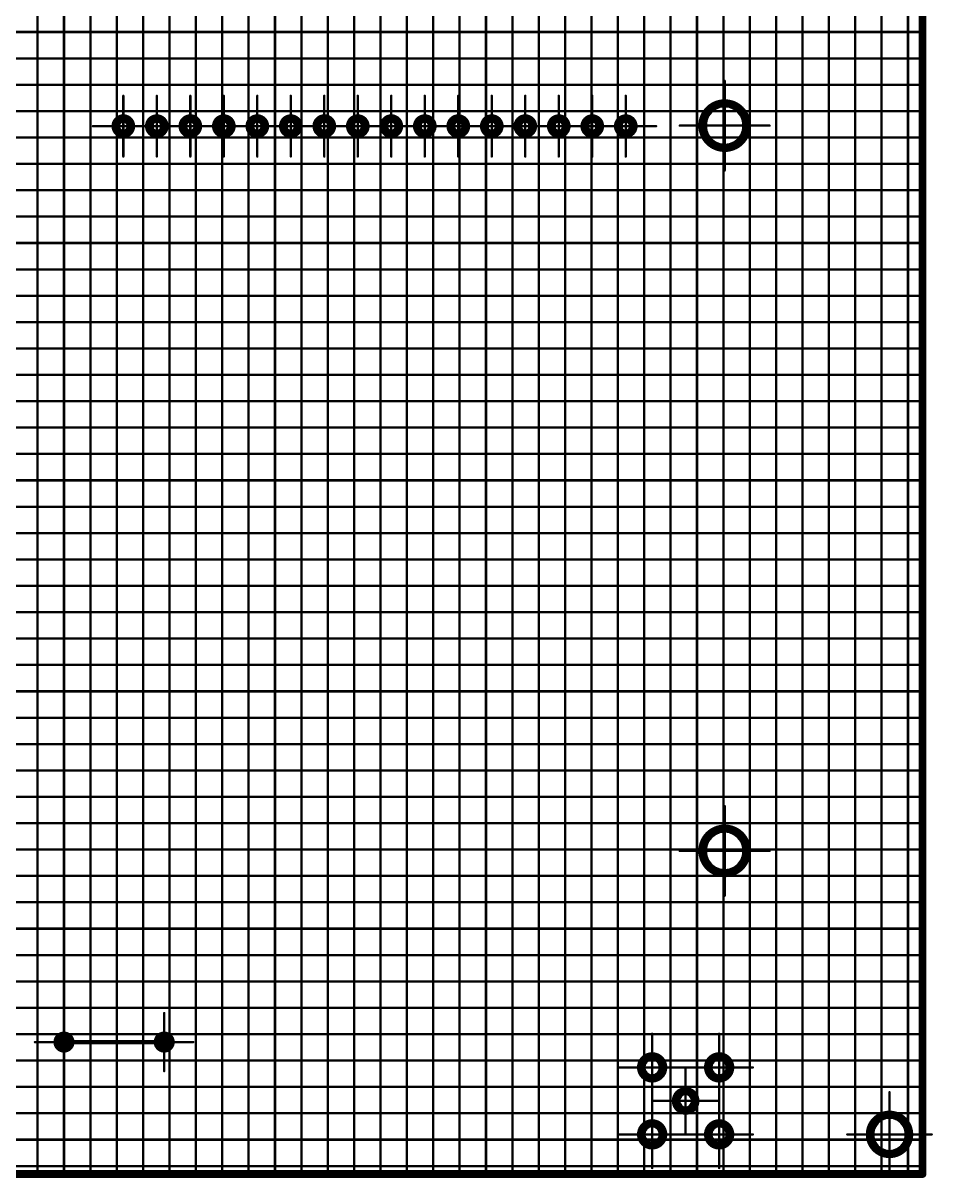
# Model space of a CAD drawing. Header units: millimetres. Extents: x 57 to 898, y 51 to 645.
# Drawn here: x 672 to 741, y 336.5 to 424.1 of the extents above; entities that cross this region are included whole.
import ezdxf

# ---------------------------------------------------------------- set-up
doc = ezdxf.new("R2010")
doc.units = ezdxf.units.MM
for name, color, linetype in [('Mechanical11', 56, 'Continuous'), ('Mechanical12', 56, 'Continuous'), ('Mechanical7', 56, 'Continuous'), ('Mechanical9', 56, 'Continuous')]:
    doc.layers.add(name, color=color, linetype=linetype)

msp = doc.modelspace()

# ---------------------------------------------------------------- linework, layer by layer
at = {"layer": 'Mechanical11', "color": 7}
for p, q in [((679.682, 416.566), (679.565, 416.589)), ((679.565, 416.589), (679.565, 416.283)), ((679.565, 416.283), (679.871, 416.283)), ((679.781, 416.5), (679.682, 416.566)), ((679.847, 416.4), (679.781, 416.5)), ((679.871, 416.283), (679.847, 416.4)), ((682.222, 416.566), (682.105, 416.589)), ((682.105, 416.589), (682.105, 416.283)), ((682.105, 416.283), (682.411, 416.283)), ((682.321, 416.5), (682.222, 416.566)), ((682.387, 416.4), (682.321, 416.5)), ((682.411, 416.283), (682.387, 416.4)), ((684.762, 416.566), (684.645, 416.589)), ((684.645, 416.589), (684.645, 416.283)), ((684.645, 416.283), (684.951, 416.283)), ((684.861, 416.5), (684.762, 416.566)), ((684.927, 416.4), (684.861, 416.5)), ((684.951, 416.283), (684.927, 416.4)), ((687.302, 416.566), (687.185, 416.589)), ((687.185, 416.589), (687.185, 416.283)), ((687.185, 416.283), (687.491, 416.283)), ((687.401, 416.5), (687.302, 416.566)), ((687.467, 416.4), (687.401, 416.5)), ((687.491, 416.283), (687.467, 416.4)), ((689.842, 416.566), (689.725, 416.589)), ((689.725, 416.589), (689.725, 416.283)), ((689.725, 416.283), (690.031, 416.283)), ((689.941, 416.5), (689.842, 416.566)), ((690.007, 416.4), (689.941, 416.5)), ((690.031, 416.283), (690.007, 416.4)), ((692.382, 416.566), (692.265, 416.589)), ((692.265, 416.589), (692.265, 416.283)), ((692.265, 416.283), (692.571, 416.283)), ((692.481, 416.5), (692.382, 416.566)), ((692.547, 416.4), (692.481, 416.5)), ((692.571, 416.283), (692.547, 416.4)), ((694.922, 416.566), (694.805, 416.589)), ((694.805, 416.589), (694.805, 416.283)), ((694.805, 416.283), (695.111, 416.283)), ((695.021, 416.5), (694.922, 416.566)), ((695.087, 416.4), (695.021, 416.5)), ((695.111, 416.283), (695.087, 416.4)), ((697.462, 416.566), (697.345, 416.589)), ((697.345, 416.589), (697.345, 416.283)), ((697.345, 416.283), (697.651, 416.283)), ((697.561, 416.5), (697.462, 416.566)), ((697.627, 416.4), (697.561, 416.5)), ((697.651, 416.283), (697.627, 416.4)), ((700.002, 416.566), (699.885, 416.589)), ((699.885, 416.589), (699.885, 416.283)), ((699.885, 416.283), (700.191, 416.283)), ((700.101, 416.5), (700.002, 416.566)), ((700.167, 416.4), (700.101, 416.5)), ((700.191, 416.283), (700.167, 416.4)), ((702.542, 416.566), (702.425, 416.589)), ((702.425, 416.589), (702.425, 416.283)), ((702.425, 416.283), (702.731, 416.283)), ((702.641, 416.5), (702.542, 416.566)), ((702.707, 416.4), (702.641, 416.5)), ((702.731, 416.283), (702.707, 416.4)), ((705.082, 416.566), (704.965, 416.589)), ((704.965, 416.589), (704.965, 416.283)), ((704.965, 416.283), (705.271, 416.283)), ((705.181, 416.5), (705.082, 416.566)), ((705.247, 416.4), (705.181, 416.5)), ((705.271, 416.283), (705.247, 416.4)), ((707.622, 416.566), (707.505, 416.589)), ((707.505, 416.589), (707.505, 416.283)), ((707.505, 416.283), (707.811, 416.283)), ((707.721, 416.5), (707.622, 416.566)), ((707.787, 416.4), (707.721, 416.5)), ((707.811, 416.283), (707.787, 416.4)), ((710.162, 416.566), (710.045, 416.589)), ((710.045, 416.589), (710.045, 416.283)), ((710.045, 416.283), (710.351, 416.283)), ((710.261, 416.5), (710.162, 416.566)), ((710.327, 416.4), (710.261, 416.5)), ((710.351, 416.283), (710.327, 416.4)), ((712.702, 416.566), (712.585, 416.589)), ((712.585, 416.589), (712.585, 416.283)), ((712.585, 416.283), (712.891, 416.283)), ((712.801, 416.5), (712.702, 416.566)), ((712.867, 416.4), (712.801, 416.5)), ((712.891, 416.283), (712.867, 416.4)), ((715.242, 416.566), (715.125, 416.589)), ((715.125, 416.589), (715.125, 416.283)), ((715.125, 416.283), (715.431, 416.283)), ((715.341, 416.5), (715.242, 416.566)), ((715.407, 416.4), (715.341, 416.5)), ((715.431, 416.283), (715.407, 416.4)), ((717.782, 416.566), (717.665, 416.589)), ((717.665, 416.589), (717.665, 416.283)), ((717.665, 416.283), (717.971, 416.283)), ((717.881, 416.5), (717.782, 416.566)), ((717.947, 416.4), (717.881, 416.5)), ((717.971, 416.283), (717.947, 416.4)), ((725.165, 416.323), (723.753, 416.323)), ((723.753, 416.323), (723.801, 415.958)), ((725.165, 414.911), (725.165, 416.323)), ((723.801, 415.958), (723.942, 415.617)), ((723.942, 415.617), (724.166, 415.325)), ((724.166, 415.325), (724.459, 415.1)), ((724.459, 415.1), (724.799, 414.959)), ((724.799, 414.959), (725.165, 414.911)), ((725.165, 361.323), (723.753, 361.323)), ((723.753, 361.323), (723.801, 360.958)), ((723.801, 360.958), (723.942, 360.617)), ((725.165, 359.911), (725.165, 361.323)), ((723.942, 360.617), (724.166, 360.325)), ((724.166, 360.325), (724.459, 360.1)), ((724.459, 360.1), (724.799, 359.959)), ((724.799, 359.959), (725.165, 359.911)), ((675.065, 346.823), (674.861, 346.823)), ((674.861, 346.823), (674.876, 346.745)), ((675.143, 347.012), (675.065, 347.027)), ((675.065, 347.027), (675.065, 346.823)), ((675.065, 346.823), (675.269, 346.823)), ((675.065, 346.619), (675.065, 346.823)), ((675.209, 346.967), (675.143, 347.012)), ((675.253, 346.901), (675.209, 346.967)), ((675.269, 346.823), (675.253, 346.901)), ((682.665, 346.823), (682.461, 346.823)), ((682.461, 346.823), (682.476, 346.745)), ((682.743, 347.012), (682.665, 347.027)), ((682.665, 347.027), (682.665, 346.823)), ((682.665, 346.823), (682.869, 346.823)), ((682.665, 346.619), (682.665, 346.823)), ((682.809, 346.967), (682.743, 347.012)), ((682.853, 346.901), (682.809, 346.967)), ((682.869, 346.823), (682.853, 346.901)), ((674.876, 346.745), (674.921, 346.679)), ((674.921, 346.679), (674.987, 346.635)), ((674.987, 346.635), (675.065, 346.619)), ((682.476, 346.745), (682.521, 346.679)), ((682.521, 346.679), (682.587, 346.635)), ((682.587, 346.635), (682.665, 346.619)), ((719.147, 345.118), (719.104, 344.903)), ((719.268, 345.3), (719.147, 345.118)), ((719.45, 345.421), (719.268, 345.3)), ((719.665, 345.464), (719.45, 345.421)), ((719.665, 344.903), (719.665, 345.464)), ((724.227, 345.118), (724.184, 344.903)), ((724.348, 345.3), (724.227, 345.118)), ((724.53, 345.421), (724.348, 345.3)), ((724.745, 345.464), (724.53, 345.421)), ((724.745, 344.903), (724.745, 345.464)), ((719.104, 344.903), (719.665, 344.903)), ((719.665, 344.903), (719.104, 344.903)), ((719.104, 344.903), (719.147, 344.689)), ((719.147, 344.689), (719.268, 344.507)), ((719.268, 344.507), (719.45, 344.385)), ((719.45, 344.385), (719.665, 344.343)), ((719.665, 344.343), (719.665, 344.903)), ((724.184, 344.903), (724.745, 344.903)), ((724.745, 344.903), (724.184, 344.903)), ((724.184, 344.903), (724.227, 344.689)), ((724.227, 344.689), (724.348, 344.507)), ((724.348, 344.507), (724.53, 344.385)), ((724.53, 344.385), (724.745, 344.343)), ((724.745, 344.343), (724.745, 344.903)), ((721.781, 342.539), (721.746, 342.363)), ((721.88, 342.688), (721.781, 342.539)), ((722.029, 342.787), (721.88, 342.688)), ((722.205, 342.822), (722.029, 342.787)), ((722.205, 342.363), (722.205, 342.822)), ((721.746, 342.363), (722.205, 342.363)), ((722.205, 342.363), (721.746, 342.363)), ((721.746, 342.363), (721.781, 342.188)), ((721.781, 342.188), (721.88, 342.039)), ((721.88, 342.039), (722.029, 341.939)), ((722.029, 341.939), (722.205, 341.904)), ((722.205, 341.904), (722.205, 342.363)), ((722.205, 342.363), (722.205, 341.904)), ((722.664, 342.363), (722.205, 342.363)), ((722.205, 341.904), (722.38, 341.939)), ((722.38, 341.939), (722.529, 342.039)), ((722.529, 342.039), (722.629, 342.188)), ((722.629, 342.188), (722.664, 342.363)), ((737.978, 340.992), (737.665, 341.034)), ((737.665, 341.034), (737.665, 339.823)), ((738.27, 340.872), (737.978, 340.992)), ((738.521, 340.679), (738.27, 340.872)), ((738.713, 340.428), (738.521, 340.679)), ((719.147, 340.038), (719.104, 339.823)), ((719.104, 339.823), (719.665, 339.823)), ((719.665, 339.823), (719.104, 339.823)), ((719.104, 339.823), (719.147, 339.609)), ((719.268, 340.22), (719.147, 340.038)), ((719.45, 340.341), (719.268, 340.22)), ((719.665, 340.384), (719.45, 340.341)), ((719.665, 339.823), (719.665, 340.384)), ((719.665, 339.263), (719.665, 339.823)), ((724.227, 340.038), (724.184, 339.823)), ((724.184, 339.823), (724.745, 339.823)), ((724.745, 339.823), (724.184, 339.823)), ((724.184, 339.823), (724.227, 339.609)), ((724.348, 340.22), (724.227, 340.038)), ((724.53, 340.341), (724.348, 340.22)), ((724.745, 340.384), (724.53, 340.341)), ((724.745, 339.823), (724.745, 340.384)), ((724.745, 339.263), (724.745, 339.823)), ((737.665, 339.823), (738.875, 339.823)), ((737.665, 339.823), (737.665, 338.613)), ((738.875, 339.823), (737.665, 339.823)), ((738.834, 340.137), (738.713, 340.428)), ((738.875, 339.823), (738.834, 340.137)), ((738.834, 339.51), (738.875, 339.823)), ((719.147, 339.609), (719.268, 339.427)), ((719.268, 339.427), (719.45, 339.305)), ((719.45, 339.305), (719.665, 339.263)), ((724.227, 339.609), (724.348, 339.427)), ((724.348, 339.427), (724.53, 339.305)), ((724.53, 339.305), (724.745, 339.263)), ((738.27, 338.775), (738.521, 338.967)), ((738.521, 338.967), (738.713, 339.218)), ((738.713, 339.218), (738.834, 339.51)), ((737.665, 338.613), (737.978, 338.654)), ((737.978, 338.654), (738.27, 338.775))]:
    msp.add_line(p, q, dxfattribs=at)
at = {"layer": 'Mechanical12', "color": 7}
for p, q in [((725.165, 417.735), (724.799, 417.687)), ((725.165, 417.735), (725.165, 416.323)), ((725.53, 417.687), (725.165, 417.735)), ((725.165, 416.323), (725.165, 417.735)), ((723.942, 417.029), (723.801, 416.689)), ((724.166, 417.322), (723.942, 417.029)), ((724.459, 417.546), (724.166, 417.322)), ((724.799, 417.687), (724.459, 417.546)), ((725.871, 417.546), (725.53, 417.687)), ((726.163, 417.322), (725.871, 417.546)), ((726.388, 417.029), (726.163, 417.322)), ((726.529, 416.689), (726.388, 417.029)), ((679.282, 416.4), (679.259, 416.283)), ((679.259, 416.283), (679.565, 416.283)), ((679.565, 416.283), (679.259, 416.283)), ((679.259, 416.283), (679.282, 416.166)), ((679.348, 416.5), (679.282, 416.4)), ((679.282, 416.166), (679.348, 416.067)), ((679.448, 416.566), (679.348, 416.5)), ((679.348, 416.067), (679.448, 416.001)), ((679.565, 416.589), (679.448, 416.566)), ((679.448, 416.001), (679.565, 415.977)), ((679.565, 416.283), (679.565, 416.589)), ((679.565, 415.977), (679.565, 416.283)), ((679.871, 416.283), (679.565, 416.283)), ((679.565, 416.283), (679.565, 415.977)), ((679.565, 415.977), (679.682, 416.001)), ((679.682, 416.001), (679.781, 416.067)), ((679.781, 416.067), (679.847, 416.166)), ((679.847, 416.166), (679.871, 416.283)), ((681.822, 416.4), (681.799, 416.283)), ((681.799, 416.283), (682.105, 416.283)), ((682.105, 416.283), (681.799, 416.283)), ((681.799, 416.283), (681.822, 416.166)), ((681.888, 416.5), (681.822, 416.4)), ((681.822, 416.166), (681.888, 416.067)), ((681.988, 416.566), (681.888, 416.5)), ((681.888, 416.067), (681.988, 416.001)), ((682.105, 416.589), (681.988, 416.566)), ((681.988, 416.001), (682.105, 415.977)), ((682.105, 416.283), (682.105, 416.589)), ((682.105, 415.977), (682.105, 416.283)), ((682.411, 416.283), (682.105, 416.283)), ((682.105, 416.283), (682.105, 415.977)), ((682.105, 415.977), (682.222, 416.001)), ((682.222, 416.001), (682.321, 416.067)), ((682.321, 416.067), (682.387, 416.166)), ((682.387, 416.166), (682.411, 416.283)), ((684.362, 416.4), (684.339, 416.283)), ((684.339, 416.283), (684.645, 416.283)), ((684.645, 416.283), (684.339, 416.283)), ((684.339, 416.283), (684.362, 416.166)), ((684.428, 416.5), (684.362, 416.4)), ((684.362, 416.166), (684.428, 416.067)), ((684.528, 416.566), (684.428, 416.5)), ((684.428, 416.067), (684.528, 416.001)), ((684.645, 416.589), (684.528, 416.566)), ((684.528, 416.001), (684.645, 415.977)), ((684.645, 416.283), (684.645, 416.589)), ((684.645, 415.977), (684.645, 416.283)), ((684.951, 416.283), (684.645, 416.283)), ((684.645, 416.283), (684.645, 415.977)), ((684.645, 415.977), (684.762, 416.001)), ((684.762, 416.001), (684.861, 416.067)), ((684.861, 416.067), (684.927, 416.166)), ((684.927, 416.166), (684.951, 416.283)), ((686.902, 416.4), (686.879, 416.283)), ((686.879, 416.283), (687.185, 416.283)), ((687.185, 416.283), (686.879, 416.283)), ((686.879, 416.283), (686.902, 416.166)), ((686.968, 416.5), (686.902, 416.4)), ((686.902, 416.166), (686.968, 416.067)), ((687.068, 416.566), (686.968, 416.5)), ((686.968, 416.067), (687.068, 416.001)), ((687.185, 416.589), (687.068, 416.566)), ((687.068, 416.001), (687.185, 415.977)), ((687.185, 416.283), (687.185, 416.589)), ((687.185, 415.977), (687.185, 416.283)), ((687.491, 416.283), (687.185, 416.283)), ((687.185, 416.283), (687.185, 415.977)), ((687.185, 415.977), (687.302, 416.001)), ((687.302, 416.001), (687.401, 416.067)), ((687.401, 416.067), (687.467, 416.166)), ((687.467, 416.166), (687.491, 416.283)), ((689.442, 416.4), (689.419, 416.283)), ((689.419, 416.283), (689.725, 416.283)), ((689.725, 416.283), (689.419, 416.283)), ((689.419, 416.283), (689.442, 416.166)), ((689.508, 416.5), (689.442, 416.4)), ((689.442, 416.166), (689.508, 416.067)), ((689.608, 416.566), (689.508, 416.5)), ((689.508, 416.067), (689.608, 416.001)), ((689.725, 416.589), (689.608, 416.566)), ((689.608, 416.001), (689.725, 415.977)), ((689.725, 416.283), (689.725, 416.589)), ((689.725, 415.977), (689.725, 416.283)), ((690.031, 416.283), (689.725, 416.283)), ((689.725, 416.283), (689.725, 415.977)), ((689.725, 415.977), (689.842, 416.001)), ((689.842, 416.001), (689.941, 416.067)), ((689.941, 416.067), (690.007, 416.166)), ((690.007, 416.166), (690.031, 416.283)), ((691.982, 416.4), (691.959, 416.283)), ((691.959, 416.283), (692.265, 416.283)), ((692.265, 416.283), (691.959, 416.283)), ((691.959, 416.283), (691.982, 416.166)), ((692.048, 416.5), (691.982, 416.4)), ((691.982, 416.166), (692.048, 416.067)), ((692.148, 416.566), (692.048, 416.5)), ((692.048, 416.067), (692.148, 416.001)), ((692.265, 416.589), (692.148, 416.566)), ((692.148, 416.001), (692.265, 415.977)), ((692.265, 416.283), (692.265, 416.589)), ((692.265, 415.977), (692.265, 416.283)), ((692.571, 416.283), (692.265, 416.283)), ((692.265, 416.283), (692.265, 415.977)), ((692.265, 415.977), (692.382, 416.001)), ((692.382, 416.001), (692.481, 416.067)), ((692.481, 416.067), (692.547, 416.166)), ((692.547, 416.166), (692.571, 416.283)), ((694.522, 416.4), (694.499, 416.283)), ((694.499, 416.283), (694.805, 416.283)), ((694.805, 416.283), (694.499, 416.283)), ((694.499, 416.283), (694.522, 416.166)), ((694.588, 416.5), (694.522, 416.4)), ((694.522, 416.166), (694.588, 416.067)), ((694.688, 416.566), (694.588, 416.5)), ((694.588, 416.067), (694.688, 416.001)), ((694.805, 416.589), (694.688, 416.566)), ((694.688, 416.001), (694.805, 415.977)), ((694.805, 416.283), (694.805, 416.589)), ((694.805, 415.977), (694.805, 416.283)), ((695.111, 416.283), (694.805, 416.283)), ((694.805, 416.283), (694.805, 415.977)), ((694.805, 415.977), (694.922, 416.001)), ((694.922, 416.001), (695.021, 416.067)), ((695.021, 416.067), (695.087, 416.166)), ((695.087, 416.166), (695.111, 416.283)), ((697.062, 416.4), (697.039, 416.283)), ((697.039, 416.283), (697.345, 416.283)), ((697.345, 416.283), (697.039, 416.283)), ((697.039, 416.283), (697.062, 416.166)), ((697.128, 416.5), (697.062, 416.4)), ((697.062, 416.166), (697.128, 416.067)), ((697.228, 416.566), (697.128, 416.5)), ((697.128, 416.067), (697.228, 416.001)), ((697.345, 416.589), (697.228, 416.566)), ((697.228, 416.001), (697.345, 415.977)), ((697.345, 416.283), (697.345, 416.589)), ((697.345, 415.977), (697.345, 416.283)), ((697.651, 416.283), (697.345, 416.283)), ((697.345, 416.283), (697.345, 415.977)), ((697.345, 415.977), (697.462, 416.001)), ((697.462, 416.001), (697.561, 416.067)), ((697.561, 416.067), (697.627, 416.166)), ((697.627, 416.166), (697.651, 416.283)), ((699.602, 416.4), (699.579, 416.283)), ((699.579, 416.283), (699.885, 416.283)), ((699.885, 416.283), (699.579, 416.283)), ((699.579, 416.283), (699.602, 416.166)), ((699.668, 416.5), (699.602, 416.4)), ((699.602, 416.166), (699.668, 416.067)), ((699.768, 416.566), (699.668, 416.5)), ((699.668, 416.067), (699.768, 416.001)), ((699.885, 416.589), (699.768, 416.566)), ((699.768, 416.001), (699.885, 415.977)), ((699.885, 416.283), (699.885, 416.589)), ((699.885, 415.977), (699.885, 416.283)), ((700.191, 416.283), (699.885, 416.283)), ((699.885, 416.283), (699.885, 415.977)), ((699.885, 415.977), (700.002, 416.001)), ((700.002, 416.001), (700.101, 416.067)), ((700.101, 416.067), (700.167, 416.166)), ((700.167, 416.166), (700.191, 416.283)), ((702.142, 416.4), (702.119, 416.283)), ((702.119, 416.283), (702.425, 416.283)), ((702.425, 416.283), (702.119, 416.283)), ((702.119, 416.283), (702.142, 416.166)), ((702.208, 416.5), (702.142, 416.4)), ((702.142, 416.166), (702.208, 416.067)), ((702.308, 416.566), (702.208, 416.5)), ((702.208, 416.067), (702.308, 416.001)), ((702.425, 416.589), (702.308, 416.566)), ((702.308, 416.001), (702.425, 415.977)), ((702.425, 416.283), (702.425, 416.589)), ((702.425, 415.977), (702.425, 416.283)), ((702.731, 416.283), (702.425, 416.283)), ((702.425, 416.283), (702.425, 415.977)), ((702.425, 415.977), (702.542, 416.001)), ((702.542, 416.001), (702.641, 416.067)), ((702.641, 416.067), (702.707, 416.166)), ((702.707, 416.166), (702.731, 416.283)), ((704.682, 416.4), (704.659, 416.283)), ((704.659, 416.283), (704.965, 416.283)), ((704.965, 416.283), (704.659, 416.283)), ((704.659, 416.283), (704.682, 416.166)), ((704.748, 416.5), (704.682, 416.4)), ((704.682, 416.166), (704.748, 416.067)), ((704.848, 416.566), (704.748, 416.5)), ((704.748, 416.067), (704.848, 416.001)), ((704.965, 416.589), (704.848, 416.566)), ((704.848, 416.001), (704.965, 415.977)), ((704.965, 416.283), (704.965, 416.589)), ((704.965, 415.977), (704.965, 416.283)), ((705.271, 416.283), (704.965, 416.283)), ((704.965, 416.283), (704.965, 415.977)), ((704.965, 415.977), (705.082, 416.001)), ((705.082, 416.001), (705.181, 416.067)), ((705.181, 416.067), (705.247, 416.166)), ((705.247, 416.166), (705.271, 416.283)), ((707.222, 416.4), (707.199, 416.283)), ((707.199, 416.283), (707.505, 416.283)), ((707.505, 416.283), (707.199, 416.283)), ((707.199, 416.283), (707.222, 416.166)), ((707.288, 416.5), (707.222, 416.4)), ((707.222, 416.166), (707.288, 416.067)), ((707.388, 416.566), (707.288, 416.5)), ((707.288, 416.067), (707.388, 416.001)), ((707.505, 416.589), (707.388, 416.566)), ((707.388, 416.001), (707.505, 415.977)), ((707.505, 416.283), (707.505, 416.589)), ((707.505, 415.977), (707.505, 416.283)), ((707.811, 416.283), (707.505, 416.283)), ((707.505, 416.283), (707.505, 415.977)), ((707.505, 415.977), (707.622, 416.001)), ((707.622, 416.001), (707.721, 416.067)), ((707.721, 416.067), (707.787, 416.166)), ((707.787, 416.166), (707.811, 416.283)), ((709.762, 416.4), (709.739, 416.283)), ((709.739, 416.283), (710.045, 416.283)), ((710.045, 416.283), (709.739, 416.283)), ((709.739, 416.283), (709.762, 416.166)), ((709.828, 416.5), (709.762, 416.4)), ((709.762, 416.166), (709.828, 416.067)), ((709.928, 416.566), (709.828, 416.5)), ((709.828, 416.067), (709.928, 416.001)), ((710.045, 416.589), (709.928, 416.566)), ((709.928, 416.001), (710.045, 415.977)), ((710.045, 416.283), (710.045, 416.589)), ((710.045, 415.977), (710.045, 416.283)), ((710.351, 416.283), (710.045, 416.283)), ((710.045, 416.283), (710.045, 415.977)), ((710.045, 415.977), (710.162, 416.001)), ((710.162, 416.001), (710.261, 416.067)), ((710.261, 416.067), (710.327, 416.166)), ((710.327, 416.166), (710.351, 416.283)), ((712.302, 416.4), (712.279, 416.283)), ((712.279, 416.283), (712.585, 416.283)), ((712.585, 416.283), (712.279, 416.283)), ((712.279, 416.283), (712.302, 416.166)), ((712.368, 416.5), (712.302, 416.4)), ((712.302, 416.166), (712.368, 416.067)), ((712.468, 416.566), (712.368, 416.5)), ((712.368, 416.067), (712.468, 416.001)), ((712.585, 416.589), (712.468, 416.566)), ((712.468, 416.001), (712.585, 415.977)), ((712.585, 416.283), (712.585, 416.589)), ((712.585, 415.977), (712.585, 416.283)), ((712.891, 416.283), (712.585, 416.283)), ((712.585, 416.283), (712.585, 415.977)), ((712.585, 415.977), (712.702, 416.001)), ((712.702, 416.001), (712.801, 416.067)), ((712.801, 416.067), (712.867, 416.166)), ((712.867, 416.166), (712.891, 416.283)), ((714.842, 416.4), (714.819, 416.283)), ((714.819, 416.283), (715.125, 416.283)), ((715.125, 416.283), (714.819, 416.283)), ((714.819, 416.283), (714.842, 416.166)), ((714.908, 416.5), (714.842, 416.4)), ((714.842, 416.166), (714.908, 416.067)), ((715.008, 416.566), (714.908, 416.5)), ((714.908, 416.067), (715.008, 416.001)), ((715.125, 416.589), (715.008, 416.566)), ((715.008, 416.001), (715.125, 415.977)), ((715.125, 416.283), (715.125, 416.589)), ((715.125, 415.977), (715.125, 416.283)), ((715.431, 416.283), (715.125, 416.283)), ((715.125, 416.283), (715.125, 415.977)), ((715.125, 415.977), (715.242, 416.001)), ((715.242, 416.001), (715.341, 416.067)), ((715.341, 416.067), (715.407, 416.166)), ((715.407, 416.166), (715.431, 416.283)), ((717.382, 416.4), (717.359, 416.283)), ((717.359, 416.283), (717.665, 416.283)), ((717.665, 416.283), (717.359, 416.283)), ((717.359, 416.283), (717.382, 416.166)), ((717.448, 416.5), (717.382, 416.4)), ((717.382, 416.166), (717.448, 416.067)), ((717.548, 416.566), (717.448, 416.5)), ((717.448, 416.067), (717.548, 416.001)), ((717.665, 416.589), (717.548, 416.566)), ((717.548, 416.001), (717.665, 415.977)), ((717.665, 416.283), (717.665, 416.589)), ((717.665, 415.977), (717.665, 416.283)), ((717.971, 416.283), (717.665, 416.283)), ((717.665, 416.283), (717.665, 415.977)), ((717.665, 415.977), (717.782, 416.001)), ((717.782, 416.001), (717.881, 416.067)), ((717.881, 416.067), (717.947, 416.166)), ((717.947, 416.166), (717.971, 416.283)), ((723.801, 416.689), (723.753, 416.323)), ((723.753, 416.323), (725.165, 416.323)), ((725.165, 416.323), (726.577, 416.323)), ((726.577, 416.323), (725.165, 416.323)), ((725.165, 416.323), (725.165, 414.911)), ((726.577, 416.323), (726.529, 416.689)), ((726.529, 415.958), (726.577, 416.323)), ((725.871, 415.1), (726.163, 415.325)), ((726.163, 415.325), (726.388, 415.617)), ((726.388, 415.617), (726.529, 415.958)), ((725.165, 414.911), (725.53, 414.959)), ((725.53, 414.959), (725.871, 415.1)), ((724.799, 362.687), (724.459, 362.546)), ((725.165, 362.735), (724.799, 362.687)), ((725.165, 362.735), (725.165, 361.323)), ((725.53, 362.687), (725.165, 362.735)), ((725.165, 361.323), (725.165, 362.735)), ((725.871, 362.546), (725.53, 362.687)), ((723.801, 361.689), (723.753, 361.323)), ((723.942, 362.029), (723.801, 361.689)), ((724.166, 362.322), (723.942, 362.029)), ((724.459, 362.546), (724.166, 362.322)), ((726.163, 362.322), (725.871, 362.546)), ((726.388, 362.029), (726.163, 362.322)), ((726.529, 361.689), (726.388, 362.029)), ((726.577, 361.323), (726.529, 361.689)), ((723.753, 361.323), (725.165, 361.323)), ((725.165, 361.323), (726.577, 361.323)), ((726.577, 361.323), (725.165, 361.323)), ((725.165, 361.323), (725.165, 359.911)), ((726.388, 360.617), (726.529, 360.958)), ((726.529, 360.958), (726.577, 361.323)), ((725.165, 359.911), (725.53, 359.959)), ((725.53, 359.959), (725.871, 360.1)), ((725.871, 360.1), (726.163, 360.325)), ((726.163, 360.325), (726.388, 360.617)), ((674.876, 346.901), (674.861, 346.823)), ((674.861, 346.823), (675.065, 346.823)), ((674.921, 346.967), (674.876, 346.901)), ((674.987, 347.012), (674.921, 346.967)), ((675.065, 347.027), (674.987, 347.012)), ((675.065, 346.823), (675.065, 347.027)), ((675.269, 346.823), (675.065, 346.823)), ((675.065, 346.823), (675.065, 346.619)), ((675.253, 346.745), (675.269, 346.823)), ((682.476, 346.901), (682.461, 346.823)), ((682.461, 346.823), (682.665, 346.823)), ((682.521, 346.967), (682.476, 346.901)), ((682.587, 347.012), (682.521, 346.967)), ((682.665, 347.027), (682.587, 347.012)), ((682.665, 346.823), (682.665, 347.027)), ((682.869, 346.823), (682.665, 346.823)), ((682.665, 346.823), (682.665, 346.619)), ((682.853, 346.745), (682.869, 346.823)), ((675.065, 346.619), (675.143, 346.635)), ((675.143, 346.635), (675.209, 346.679)), ((675.209, 346.679), (675.253, 346.745)), ((682.665, 346.619), (682.743, 346.635)), ((682.743, 346.635), (682.809, 346.679)), ((682.809, 346.679), (682.853, 346.745)), ((719.665, 345.464), (719.665, 344.903)), ((719.879, 345.421), (719.665, 345.464)), ((720.061, 345.3), (719.879, 345.421)), ((720.183, 345.118), (720.061, 345.3)), ((720.226, 344.903), (720.183, 345.118)), ((724.745, 345.464), (724.745, 344.903)), ((724.959, 345.421), (724.745, 345.464)), ((725.141, 345.3), (724.959, 345.421)), ((725.263, 345.118), (725.141, 345.3)), ((725.306, 344.903), (725.263, 345.118)), ((719.665, 344.903), (720.226, 344.903)), ((720.226, 344.903), (719.665, 344.903)), ((719.665, 344.903), (719.665, 344.343)), ((719.665, 344.343), (719.879, 344.385)), ((719.879, 344.385), (720.061, 344.507)), ((720.061, 344.507), (720.183, 344.689)), ((720.183, 344.689), (720.226, 344.903)), ((724.745, 344.903), (725.306, 344.903)), ((725.306, 344.903), (724.745, 344.903)), ((724.745, 344.903), (724.745, 344.343)), ((724.745, 344.343), (724.959, 344.385)), ((724.959, 344.385), (725.141, 344.507)), ((725.141, 344.507), (725.263, 344.689)), ((725.263, 344.689), (725.306, 344.903)), ((722.205, 342.822), (722.205, 342.363)), ((722.38, 342.787), (722.205, 342.822)), ((722.529, 342.688), (722.38, 342.787)), ((722.629, 342.539), (722.529, 342.688)), ((722.664, 342.363), (722.629, 342.539)), ((722.205, 342.363), (722.664, 342.363)), ((736.809, 340.679), (736.617, 340.428)), ((737.06, 340.872), (736.809, 340.679)), ((737.351, 340.992), (737.06, 340.872)), ((737.665, 341.034), (737.351, 340.992)), ((737.665, 339.823), (737.665, 341.034)), ((719.665, 340.384), (719.665, 339.823)), ((719.879, 340.341), (719.665, 340.384)), ((719.665, 339.823), (720.226, 339.823)), ((720.226, 339.823), (719.665, 339.823)), ((719.665, 339.823), (719.665, 339.263)), ((720.061, 340.22), (719.879, 340.341)), ((720.183, 340.038), (720.061, 340.22)), ((720.226, 339.823), (720.183, 340.038)), ((720.183, 339.609), (720.226, 339.823)), ((724.745, 340.384), (724.745, 339.823)), ((724.959, 340.341), (724.745, 340.384)), ((724.745, 339.823), (725.306, 339.823)), ((725.306, 339.823), (724.745, 339.823)), ((724.745, 339.823), (724.745, 339.263)), ((725.141, 340.22), (724.959, 340.341)), ((725.263, 340.038), (725.141, 340.22)), ((725.306, 339.823), (725.263, 340.038)), ((725.263, 339.609), (725.306, 339.823)), ((736.496, 340.137), (736.454, 339.823)), ((736.454, 339.823), (737.665, 339.823)), ((737.665, 339.823), (736.454, 339.823)), ((736.454, 339.823), (736.496, 339.51)), ((736.617, 340.428), (736.496, 340.137)), ((737.665, 338.613), (737.665, 339.823)), ((719.665, 339.263), (719.879, 339.305)), ((719.879, 339.305), (720.061, 339.427)), ((720.061, 339.427), (720.183, 339.609)), ((724.745, 339.263), (724.959, 339.305)), ((724.959, 339.305), (725.141, 339.427)), ((725.141, 339.427), (725.263, 339.609)), ((736.496, 339.51), (736.617, 339.218)), ((736.617, 339.218), (736.809, 338.967)), ((736.809, 338.967), (737.06, 338.775)), ((737.06, 338.775), (737.351, 338.654)), ((737.351, 338.654), (737.665, 338.613))]:
    msp.add_line(p, q, dxfattribs=at)
for points, const_width in [([(740.165, 517.423), (740.165, 336.823)], 0.6), ([(740.165, 517.423), (740.165, 336.823)], 0.6), ([(675.065, 346.823), (682.665, 346.823)], 0.323), ([(619.065, 336.823), (740.165, 336.823)], 0.6), ([(619.065, 336.823), (740.165, 336.823)], 0.6)]:
    msp.add_lwpolyline(points, dxfattribs=dict(at, const_width=const_width))
for points, const_width in [([(726.865, 416.323, 1), (723.465, 416.323, 1)], 0.6), ([(680.165, 416.283, 1), (678.965, 416.283, 1)], 0.6), ([(682.705, 416.283, 1), (681.505, 416.283, 1)], 0.6), ([(685.245, 416.283, 1), (684.045, 416.283, 1)], 0.6), ([(687.785, 416.283, 1), (686.585, 416.283, 1)], 0.6), ([(690.325, 416.283, 1), (689.125, 416.283, 1)], 0.6), ([(692.865, 416.283, 1), (691.665, 416.283, 1)], 0.6), ([(695.405, 416.283, 1), (694.205, 416.283, 1)], 0.6), ([(697.945, 416.283, 1), (696.745, 416.283, 1)], 0.6), ([(700.485, 416.283, 1), (699.285, 416.283, 1)], 0.6), ([(703.025, 416.283, 1), (701.825, 416.283, 1)], 0.6), ([(705.565, 416.283, 1), (704.365, 416.283, 1)], 0.6), ([(708.105, 416.283, 1), (706.905, 416.283, 1)], 0.6), ([(710.645, 416.283, 1), (709.445, 416.283, 1)], 0.6), ([(713.185, 416.283, 1), (711.985, 416.283, 1)], 0.6), ([(715.725, 416.283, 1), (714.525, 416.283, 1)], 0.6), ([(718.265, 416.283, 1), (717.065, 416.283, 1)], 0.6), ([(678.815, 416.283, 1), (679.115, 416.283, 1)], 0.3), ([(680.015, 416.283, 1), (680.315, 416.283, 1)], 0.3), ([(681.355, 416.283, 1), (681.655, 416.283, 1)], 0.3), ([(682.555, 416.283, 1), (682.855, 416.283, 1)], 0.3), ([(683.895, 416.283, 1), (684.195, 416.283, 1)], 0.3), ([(685.095, 416.283, 1), (685.395, 416.283, 1)], 0.3), ([(686.435, 416.283, 1), (686.735, 416.283, 1)], 0.3), ([(687.635, 416.283, 1), (687.935, 416.283, 1)], 0.3), ([(688.975, 416.283, 1), (689.275, 416.283, 1)], 0.3), ([(690.175, 416.283, 1), (690.475, 416.283, 1)], 0.3), ([(691.515, 416.283, 1), (691.815, 416.283, 1)], 0.3), ([(692.715, 416.283, 1), (693.015, 416.283, 1)], 0.3), ([(694.055, 416.283, 1), (694.355, 416.283, 1)], 0.3), ([(695.255, 416.283, 1), (695.555, 416.283, 1)], 0.3), ([(696.595, 416.283, 1), (696.895, 416.283, 1)], 0.3), ([(697.795, 416.283, 1), (698.095, 416.283, 1)], 0.3), ([(699.135, 416.283, 1), (699.435, 416.283, 1)], 0.3), ([(700.335, 416.283, 1), (700.635, 416.283, 1)], 0.3), ([(701.675, 416.283, 1), (701.975, 416.283, 1)], 0.3), ([(702.875, 416.283, 1), (703.175, 416.283, 1)], 0.3), ([(704.215, 416.283, 1), (704.515, 416.283, 1)], 0.3), ([(705.415, 416.283, 1), (705.715, 416.283, 1)], 0.3), ([(706.755, 416.283, 1), (707.055, 416.283, 1)], 0.3), ([(707.955, 416.283, 1), (708.255, 416.283, 1)], 0.3), ([(709.295, 416.283, 1), (709.595, 416.283, 1)], 0.3), ([(710.495, 416.283, 1), (710.795, 416.283, 1)], 0.3), ([(711.835, 416.283, 1), (712.135, 416.283, 1)], 0.3), ([(713.035, 416.283, 1), (713.335, 416.283, 1)], 0.3), ([(714.375, 416.283, 1), (714.675, 416.283, 1)], 0.3), ([(715.575, 416.283, 1), (715.875, 416.283, 1)], 0.3), ([(716.915, 416.283, 1), (717.215, 416.283, 1)], 0.3), ([(718.115, 416.283, 1), (718.415, 416.283, 1)], 0.3), ([(723.315, 416.323, 1), (723.615, 416.323, 1)], 0.3), ([(726.715, 416.323, 1), (727.015, 416.323, 1)], 0.3), ([(726.865, 361.323, 1), (723.465, 361.323, 1)], 0.6), ([(723.315, 361.323, 1), (723.615, 361.323, 1)], 0.3), ([(726.715, 361.323, 1), (727.015, 361.323, 1)], 0.3), ([(675.565, 346.823, 1), (674.565, 346.823, 1)], 0.6), ([(674.415, 346.823, 1), (674.715, 346.823, 1)], 0.3), ([(674.984, 346.823, 1), (675.145, 346.823, 1)], 0.161), ([(675.415, 346.823, 1), (675.715, 346.823, 1)], 0.3), ([(683.165, 346.823, 1), (682.165, 346.823, 1)], 0.6), ([(682.015, 346.823, 1), (682.315, 346.823, 1)], 0.3), ([(682.584, 346.823, 1), (682.746, 346.823, 1)], 0.161), ([(683.015, 346.823, 1), (683.315, 346.823, 1)], 0.3), ([(720.515, 344.903, 1), (718.815, 344.903, 1)], 0.6), ([(725.595, 344.903, 1), (723.895, 344.903, 1)], 0.6), ([(718.665, 344.903, 1), (718.965, 344.903, 1)], 0.3), ([(720.365, 344.903, 1), (720.665, 344.903, 1)], 0.3), ([(723.745, 344.903, 1), (724.045, 344.903, 1)], 0.3), ([(725.445, 344.903, 1), (725.745, 344.903, 1)], 0.3), ([(722.955, 342.363, 1), (721.455, 342.363, 1)], 0.6), ([(721.305, 342.363, 1), (721.605, 342.363, 1)], 0.3), ([(722.805, 342.363, 1), (723.105, 342.363, 1)], 0.3), ([(739.165, 339.823, 1), (736.165, 339.823, 1)], 0.6), ([(720.515, 339.823, 1), (718.815, 339.823, 1)], 0.6), ([(725.595, 339.823, 1), (723.895, 339.823, 1)], 0.6), ([(718.665, 339.823, 1), (718.965, 339.823, 1)], 0.3), ([(720.365, 339.823, 1), (720.665, 339.823, 1)], 0.3), ([(723.745, 339.823, 1), (724.045, 339.823, 1)], 0.3), ([(725.445, 339.823, 1), (725.745, 339.823, 1)], 0.3), ([(736.015, 339.823, 1), (736.315, 339.823, 1)], 0.3), ([(739.015, 339.823, 1), (739.315, 339.823, 1)], 0.3), ([(740.015, 336.823, 1), (740.315, 336.823, 1)], 0.3), ([(740.015, 336.823, 1), (740.315, 336.823, 1)], 0.3), ([(740.015, 336.823, 1), (740.315, 336.823, 1)], 0.3), ([(740.015, 336.823, 1), (740.315, 336.823, 1)], 0.3)]:
    msp.add_lwpolyline(points, format="xyb", close=True, dxfattribs=dict(at, const_width=const_width))
at = {"layer": 'Mechanical7', "color": 7, "const_width": 0.18}
for points in [[(725.165, 412.923), (725.165, 419.723)], [(679.565, 413.983), (679.565, 418.583)], [(682.105, 413.983), (682.105, 418.583)], [(684.645, 413.983), (684.645, 418.583)], [(687.185, 413.983), (687.185, 418.583)], [(689.725, 413.983), (689.725, 418.583)], [(692.265, 413.983), (692.265, 418.583)], [(694.805, 413.983), (694.805, 418.583)], [(697.345, 413.983), (697.345, 418.583)], [(699.885, 413.983), (699.885, 418.583)], [(702.425, 413.983), (702.425, 418.583)], [(704.965, 413.983), (704.965, 418.583)], [(707.505, 413.983), (707.505, 418.583)], [(710.045, 413.983), (710.045, 418.583)], [(712.585, 413.983), (712.585, 418.583)], [(715.125, 413.983), (715.125, 418.583)], [(717.665, 413.983), (717.665, 418.583)], [(677.265, 416.283), (681.865, 416.283)], [(679.805, 416.283), (684.405, 416.283)], [(682.345, 416.283), (686.945, 416.283)], [(684.885, 416.283), (689.485, 416.283)], [(687.425, 416.283), (692.025, 416.283)], [(689.965, 416.283), (694.565, 416.283)], [(692.505, 416.283), (697.105, 416.283)], [(695.045, 416.283), (699.645, 416.283)], [(697.585, 416.283), (702.185, 416.283)], [(700.125, 416.283), (704.725, 416.283)], [(702.665, 416.283), (707.265, 416.283)], [(705.205, 416.283), (709.805, 416.283)], [(707.745, 416.283), (712.345, 416.283)], [(710.285, 416.283), (714.885, 416.283)], [(712.825, 416.283), (717.425, 416.283)], [(715.365, 416.283), (719.965, 416.283)], [(721.765, 416.323), (728.565, 416.323)], [(725.165, 357.923), (725.165, 364.723)], [(721.765, 361.323), (728.565, 361.323)], [(675.065, 344.623), (675.065, 349.023)], [(682.665, 344.623), (682.665, 349.023)], [(672.865, 346.823), (677.265, 346.823)], [(680.465, 346.823), (684.865, 346.823)], [(719.665, 342.353), (719.665, 347.453)], [(724.745, 342.353), (724.745, 347.453)], [(717.115, 344.903), (722.215, 344.903)], [(722.195, 344.903), (727.295, 344.903)], [(722.205, 339.913), (722.205, 344.813)], [(719.665, 337.273), (719.665, 342.373)], [(719.755, 342.363), (724.655, 342.363)], [(724.745, 337.273), (724.745, 342.373)], [(737.665, 336.623), (737.665, 343.023)], [(717.115, 339.823), (722.215, 339.823)], [(722.195, 339.823), (727.295, 339.823)], [(734.465, 339.823), (740.865, 339.823)]]:
    msp.add_lwpolyline(points, dxfattribs=at)
at = {"layer": 'Mechanical7', "color": 7, "const_width": 0.09}
for points in [[(725.12, 419.723, 1), (725.21, 419.723, 1)], [(679.52, 418.583, 1), (679.61, 418.583, 1)], [(682.06, 418.583, 1), (682.15, 418.583, 1)], [(684.6, 418.583, 1), (684.69, 418.583, 1)], [(687.14, 418.583, 1), (687.23, 418.583, 1)], [(689.68, 418.583, 1), (689.77, 418.583, 1)], [(692.22, 418.583, 1), (692.31, 418.583, 1)], [(694.76, 418.583, 1), (694.85, 418.583, 1)], [(697.3, 418.583, 1), (697.39, 418.583, 1)], [(699.84, 418.583, 1), (699.93, 418.583, 1)], [(702.38, 418.583, 1), (702.47, 418.583, 1)], [(704.92, 418.583, 1), (705.01, 418.583, 1)], [(707.46, 418.583, 1), (707.55, 418.583, 1)], [(710, 418.583, 1), (710.09, 418.583, 1)], [(712.54, 418.583, 1), (712.63, 418.583, 1)], [(715.08, 418.583, 1), (715.17, 418.583, 1)], [(717.62, 418.583, 1), (717.71, 418.583, 1)], [(677.22, 416.283, 1), (677.31, 416.283, 1)], [(679.76, 416.283, 1), (679.85, 416.283, 1)], [(681.82, 416.283, 1), (681.91, 416.283, 1)], [(682.3, 416.283, 1), (682.39, 416.283, 1)], [(684.36, 416.283, 1), (684.45, 416.283, 1)], [(684.84, 416.283, 1), (684.93, 416.283, 1)], [(686.9, 416.283, 1), (686.99, 416.283, 1)], [(687.38, 416.283, 1), (687.47, 416.283, 1)], [(689.44, 416.283, 1), (689.53, 416.283, 1)], [(689.92, 416.283, 1), (690.01, 416.283, 1)], [(691.98, 416.283, 1), (692.07, 416.283, 1)], [(692.46, 416.283, 1), (692.55, 416.283, 1)], [(694.52, 416.283, 1), (694.61, 416.283, 1)], [(695, 416.283, 1), (695.09, 416.283, 1)], [(697.06, 416.283, 1), (697.15, 416.283, 1)], [(697.54, 416.283, 1), (697.63, 416.283, 1)], [(699.6, 416.283, 1), (699.69, 416.283, 1)], [(700.08, 416.283, 1), (700.17, 416.283, 1)], [(702.14, 416.283, 1), (702.23, 416.283, 1)], [(702.62, 416.283, 1), (702.71, 416.283, 1)], [(704.68, 416.283, 1), (704.77, 416.283, 1)], [(705.16, 416.283, 1), (705.25, 416.283, 1)], [(707.22, 416.283, 1), (707.31, 416.283, 1)], [(707.7, 416.283, 1), (707.79, 416.283, 1)], [(709.76, 416.283, 1), (709.85, 416.283, 1)], [(710.24, 416.283, 1), (710.33, 416.283, 1)], [(712.3, 416.283, 1), (712.39, 416.283, 1)], [(712.78, 416.283, 1), (712.87, 416.283, 1)], [(714.84, 416.283, 1), (714.93, 416.283, 1)], [(715.32, 416.283, 1), (715.41, 416.283, 1)], [(717.38, 416.283, 1), (717.47, 416.283, 1)], [(719.92, 416.283, 1), (720.01, 416.283, 1)], [(721.72, 416.323, 1), (721.81, 416.323, 1)], [(728.52, 416.323, 1), (728.61, 416.323, 1)], [(679.52, 413.983, 1), (679.61, 413.983, 1)], [(682.06, 413.983, 1), (682.15, 413.983, 1)], [(684.6, 413.983, 1), (684.69, 413.983, 1)], [(687.14, 413.983, 1), (687.23, 413.983, 1)], [(689.68, 413.983, 1), (689.77, 413.983, 1)], [(692.22, 413.983, 1), (692.31, 413.983, 1)], [(694.76, 413.983, 1), (694.85, 413.983, 1)], [(697.3, 413.983, 1), (697.39, 413.983, 1)], [(699.84, 413.983, 1), (699.93, 413.983, 1)], [(702.38, 413.983, 1), (702.47, 413.983, 1)], [(704.92, 413.983, 1), (705.01, 413.983, 1)], [(707.46, 413.983, 1), (707.55, 413.983, 1)], [(710, 413.983, 1), (710.09, 413.983, 1)], [(712.54, 413.983, 1), (712.63, 413.983, 1)], [(715.08, 413.983, 1), (715.17, 413.983, 1)], [(717.62, 413.983, 1), (717.71, 413.983, 1)], [(725.12, 412.923, 1), (725.21, 412.923, 1)], [(725.12, 364.723, 1), (725.21, 364.723, 1)], [(721.72, 361.323, 1), (721.81, 361.323, 1)], [(728.52, 361.323, 1), (728.61, 361.323, 1)], [(725.12, 357.923, 1), (725.21, 357.923, 1)], [(675.02, 349.023, 1), (675.11, 349.023, 1)], [(682.62, 349.023, 1), (682.71, 349.023, 1)], [(672.82, 346.823, 1), (672.91, 346.823, 1)], [(677.22, 346.823, 1), (677.31, 346.823, 1)], [(680.42, 346.823, 1), (680.51, 346.823, 1)], [(684.82, 346.823, 1), (684.91, 346.823, 1)], [(719.62, 347.453, 1), (719.71, 347.453, 1)], [(724.7, 347.453, 1), (724.79, 347.453, 1)], [(675.02, 344.623, 1), (675.11, 344.623, 1)], [(682.62, 344.623, 1), (682.71, 344.623, 1)], [(717.07, 344.903, 1), (717.16, 344.903, 1)], [(722.15, 344.903, 1), (722.24, 344.903, 1)], [(722.16, 344.813, 1), (722.25, 344.813, 1)], [(722.17, 344.903, 1), (722.26, 344.903, 1)], [(727.25, 344.903, 1), (727.34, 344.903, 1)], [(719.62, 342.373, 1), (719.71, 342.373, 1)], [(719.62, 342.353, 1), (719.71, 342.353, 1)], [(719.71, 342.363, 1), (719.8, 342.363, 1)], [(724.61, 342.363, 1), (724.7, 342.363, 1)], [(724.7, 342.373, 1), (724.79, 342.373, 1)], [(724.7, 342.353, 1), (724.79, 342.353, 1)], [(737.62, 343.023, 1), (737.71, 343.023, 1)], [(717.07, 339.823, 1), (717.16, 339.823, 1)], [(722.15, 339.823, 1), (722.24, 339.823, 1)], [(722.16, 339.913, 1), (722.25, 339.913, 1)], [(722.17, 339.823, 1), (722.26, 339.823, 1)], [(727.25, 339.823, 1), (727.34, 339.823, 1)], [(734.42, 339.823, 1), (734.51, 339.823, 1)], [(740.82, 339.823, 1), (740.91, 339.823, 1)], [(719.62, 337.273, 1), (719.71, 337.273, 1)], [(724.7, 337.273, 1), (724.79, 337.273, 1)], [(737.62, 336.623, 1), (737.71, 336.623, 1)]]:
    msp.add_lwpolyline(points, format="xyb", close=True, dxfattribs=at)
at = {"layer": 'Mechanical9', "color": 7, "const_width": 0.18}
for points in [[(673.065, 336.823), (673.065, 517.423)], [(675.065, 336.823), (675.065, 517.423)], [(677.065, 336.823), (677.065, 517.423)], [(679.065, 336.823), (679.065, 517.423)], [(681.065, 336.823), (681.065, 517.423)], [(683.065, 336.823), (683.065, 517.423)], [(685.065, 336.823), (685.065, 517.423)], [(687.065, 336.823), (687.065, 517.423)], [(689.065, 336.823), (689.065, 517.423)], [(691.065, 336.823), (691.065, 517.423)], [(693.065, 336.823), (693.065, 517.423)], [(695.065, 336.823), (695.065, 517.423)], [(697.065, 336.823), (697.065, 517.423)], [(699.065, 336.823), (699.065, 517.423)], [(701.065, 336.823), (701.065, 517.423)], [(703.065, 336.823), (703.065, 517.423)], [(705.065, 336.823), (705.065, 517.423)], [(707.065, 336.823), (707.065, 517.423)], [(709.065, 336.823), (709.065, 517.423)], [(711.065, 336.823), (711.065, 517.423)], [(713.065, 336.823), (713.065, 517.423)], [(715.065, 336.823), (715.065, 517.423)], [(717.065, 336.823), (717.065, 517.423)], [(719.065, 336.823), (719.065, 517.423)], [(721.065, 336.823), (721.065, 517.423)], [(723.065, 336.823), (723.065, 517.423)], [(725.065, 336.823), (725.065, 517.423)], [(727.065, 336.823), (727.065, 517.423)], [(729.065, 336.823), (729.065, 517.423)], [(731.065, 336.823), (731.065, 517.423)], [(733.065, 336.823), (733.065, 517.423)], [(735.065, 336.823), (735.065, 517.423)], [(737.065, 336.823), (737.065, 517.423)], [(739.065, 336.823), (739.065, 517.423)], [(740.165, 336.823), (740.165, 517.423)], [(619.065, 423.423), (740.165, 423.423)], [(619.065, 421.423), (740.165, 421.423)], [(619.065, 419.423), (740.165, 419.423)], [(619.065, 417.423), (740.165, 417.423)], [(619.065, 415.423), (740.165, 415.423)], [(619.065, 413.423), (740.165, 413.423)], [(619.065, 411.423), (740.165, 411.423)], [(619.065, 409.423), (740.165, 409.423)], [(619.065, 407.423), (740.165, 407.423)], [(619.065, 405.423), (740.165, 405.423)], [(619.065, 403.423), (740.165, 403.423)], [(619.065, 401.423), (740.165, 401.423)], [(619.065, 399.423), (740.165, 399.423)], [(619.065, 397.423), (740.165, 397.423)], [(619.065, 395.423), (740.165, 395.423)], [(619.065, 393.423), (740.165, 393.423)], [(619.065, 391.423), (740.165, 391.423)], [(619.065, 389.423), (740.165, 389.423)], [(619.065, 387.423), (740.165, 387.423)], [(619.065, 385.423), (740.165, 385.423)], [(619.065, 383.423), (740.165, 383.423)], [(619.065, 381.423), (740.165, 381.423)], [(619.065, 379.423), (740.165, 379.423)], [(619.065, 377.423), (740.165, 377.423)], [(619.065, 375.423), (740.165, 375.423)], [(619.065, 373.423), (740.165, 373.423)], [(619.065, 371.423), (740.165, 371.423)], [(619.065, 369.423), (740.165, 369.423)], [(619.065, 367.423), (740.165, 367.423)], [(619.065, 365.423), (740.165, 365.423)], [(619.065, 363.423), (740.165, 363.423)], [(619.065, 361.423), (740.165, 361.423)], [(619.065, 359.423), (740.165, 359.423)], [(619.065, 357.423), (740.165, 357.423)], [(619.065, 355.423), (740.165, 355.423)], [(619.065, 353.423), (740.165, 353.423)], [(619.065, 351.423), (740.165, 351.423)], [(619.065, 349.423), (740.165, 349.423)], [(619.065, 347.423), (740.165, 347.423)], [(619.065, 345.423), (740.165, 345.423)], [(619.065, 343.423), (740.165, 343.423)], [(619.065, 341.423), (740.165, 341.423)], [(619.065, 339.423), (740.165, 339.423)], [(619.065, 337.423), (740.165, 337.423)], [(619.065, 336.823), (740.165, 336.823)]]:
    msp.add_lwpolyline(points, dxfattribs=at)
at = {"layer": 'Mechanical9', "color": 7, "const_width": 0.09}
for points in [[(740.12, 423.423, 1), (740.21, 423.423, 1)], [(740.12, 421.423, 1), (740.21, 421.423, 1)], [(740.12, 419.423, 1), (740.21, 419.423, 1)], [(740.12, 417.423, 1), (740.21, 417.423, 1)], [(740.12, 415.423, 1), (740.21, 415.423, 1)], [(740.12, 413.423, 1), (740.21, 413.423, 1)], [(740.12, 411.423, 1), (740.21, 411.423, 1)], [(740.12, 409.423, 1), (740.21, 409.423, 1)], [(740.12, 407.423, 1), (740.21, 407.423, 1)], [(740.12, 405.423, 1), (740.21, 405.423, 1)], [(740.12, 403.423, 1), (740.21, 403.423, 1)], [(740.12, 401.423, 1), (740.21, 401.423, 1)], [(740.12, 399.423, 1), (740.21, 399.423, 1)], [(740.12, 397.423, 1), (740.21, 397.423, 1)], [(740.12, 395.423, 1), (740.21, 395.423, 1)], [(740.12, 393.423, 1), (740.21, 393.423, 1)], [(740.12, 391.423, 1), (740.21, 391.423, 1)], [(740.12, 389.423, 1), (740.21, 389.423, 1)], [(740.12, 387.423, 1), (740.21, 387.423, 1)], [(740.12, 385.423, 1), (740.21, 385.423, 1)], [(740.12, 383.423, 1), (740.21, 383.423, 1)], [(740.12, 381.423, 1), (740.21, 381.423, 1)], [(740.12, 379.423, 1), (740.21, 379.423, 1)], [(740.12, 377.423, 1), (740.21, 377.423, 1)], [(740.12, 375.423, 1), (740.21, 375.423, 1)], [(740.12, 373.423, 1), (740.21, 373.423, 1)], [(740.12, 371.423, 1), (740.21, 371.423, 1)], [(740.12, 369.423, 1), (740.21, 369.423, 1)], [(740.12, 367.423, 1), (740.21, 367.423, 1)], [(740.12, 365.423, 1), (740.21, 365.423, 1)], [(740.12, 363.423, 1), (740.21, 363.423, 1)], [(740.12, 361.423, 1), (740.21, 361.423, 1)], [(740.12, 359.423, 1), (740.21, 359.423, 1)], [(740.12, 357.423, 1), (740.21, 357.423, 1)], [(740.12, 355.423, 1), (740.21, 355.423, 1)], [(740.12, 353.423, 1), (740.21, 353.423, 1)], [(740.12, 351.423, 1), (740.21, 351.423, 1)], [(740.12, 349.423, 1), (740.21, 349.423, 1)], [(740.12, 347.423, 1), (740.21, 347.423, 1)], [(740.12, 345.423, 1), (740.21, 345.423, 1)], [(740.12, 343.423, 1), (740.21, 343.423, 1)], [(740.12, 341.423, 1), (740.21, 341.423, 1)], [(740.12, 339.423, 1), (740.21, 339.423, 1)], [(740.12, 337.423, 1), (740.21, 337.423, 1)], [(673.02, 336.823, 1), (673.11, 336.823, 1)], [(675.02, 336.823, 1), (675.11, 336.823, 1)], [(677.02, 336.823, 1), (677.11, 336.823, 1)], [(679.02, 336.823, 1), (679.11, 336.823, 1)], [(681.02, 336.823, 1), (681.11, 336.823, 1)], [(683.02, 336.823, 1), (683.11, 336.823, 1)], [(685.02, 336.823, 1), (685.11, 336.823, 1)], [(687.02, 336.823, 1), (687.11, 336.823, 1)], [(689.02, 336.823, 1), (689.11, 336.823, 1)], [(691.02, 336.823, 1), (691.11, 336.823, 1)], [(693.02, 336.823, 1), (693.11, 336.823, 1)], [(695.02, 336.823, 1), (695.11, 336.823, 1)], [(697.02, 336.823, 1), (697.11, 336.823, 1)], [(699.02, 336.823, 1), (699.11, 336.823, 1)], [(701.02, 336.823, 1), (701.11, 336.823, 1)], [(703.02, 336.823, 1), (703.11, 336.823, 1)], [(705.02, 336.823, 1), (705.11, 336.823, 1)], [(707.02, 336.823, 1), (707.11, 336.823, 1)], [(709.02, 336.823, 1), (709.11, 336.823, 1)], [(711.02, 336.823, 1), (711.11, 336.823, 1)], [(713.02, 336.823, 1), (713.11, 336.823, 1)], [(715.02, 336.823, 1), (715.11, 336.823, 1)], [(717.02, 336.823, 1), (717.11, 336.823, 1)], [(719.02, 336.823, 1), (719.11, 336.823, 1)], [(721.02, 336.823, 1), (721.11, 336.823, 1)], [(723.02, 336.823, 1), (723.11, 336.823, 1)], [(725.02, 336.823, 1), (725.11, 336.823, 1)], [(727.02, 336.823, 1), (727.11, 336.823, 1)], [(729.02, 336.823, 1), (729.11, 336.823, 1)], [(731.02, 336.823, 1), (731.11, 336.823, 1)], [(733.02, 336.823, 1), (733.11, 336.823, 1)], [(735.02, 336.823, 1), (735.11, 336.823, 1)], [(737.02, 336.823, 1), (737.11, 336.823, 1)], [(739.02, 336.823, 1), (739.11, 336.823, 1)], [(740.12, 336.823, 1), (740.21, 336.823, 1)], [(740.12, 336.823, 1), (740.21, 336.823, 1)]]:
    msp.add_lwpolyline(points, format="xyb", close=True, dxfattribs=at)

doc.saveas('drawing.dxf')
